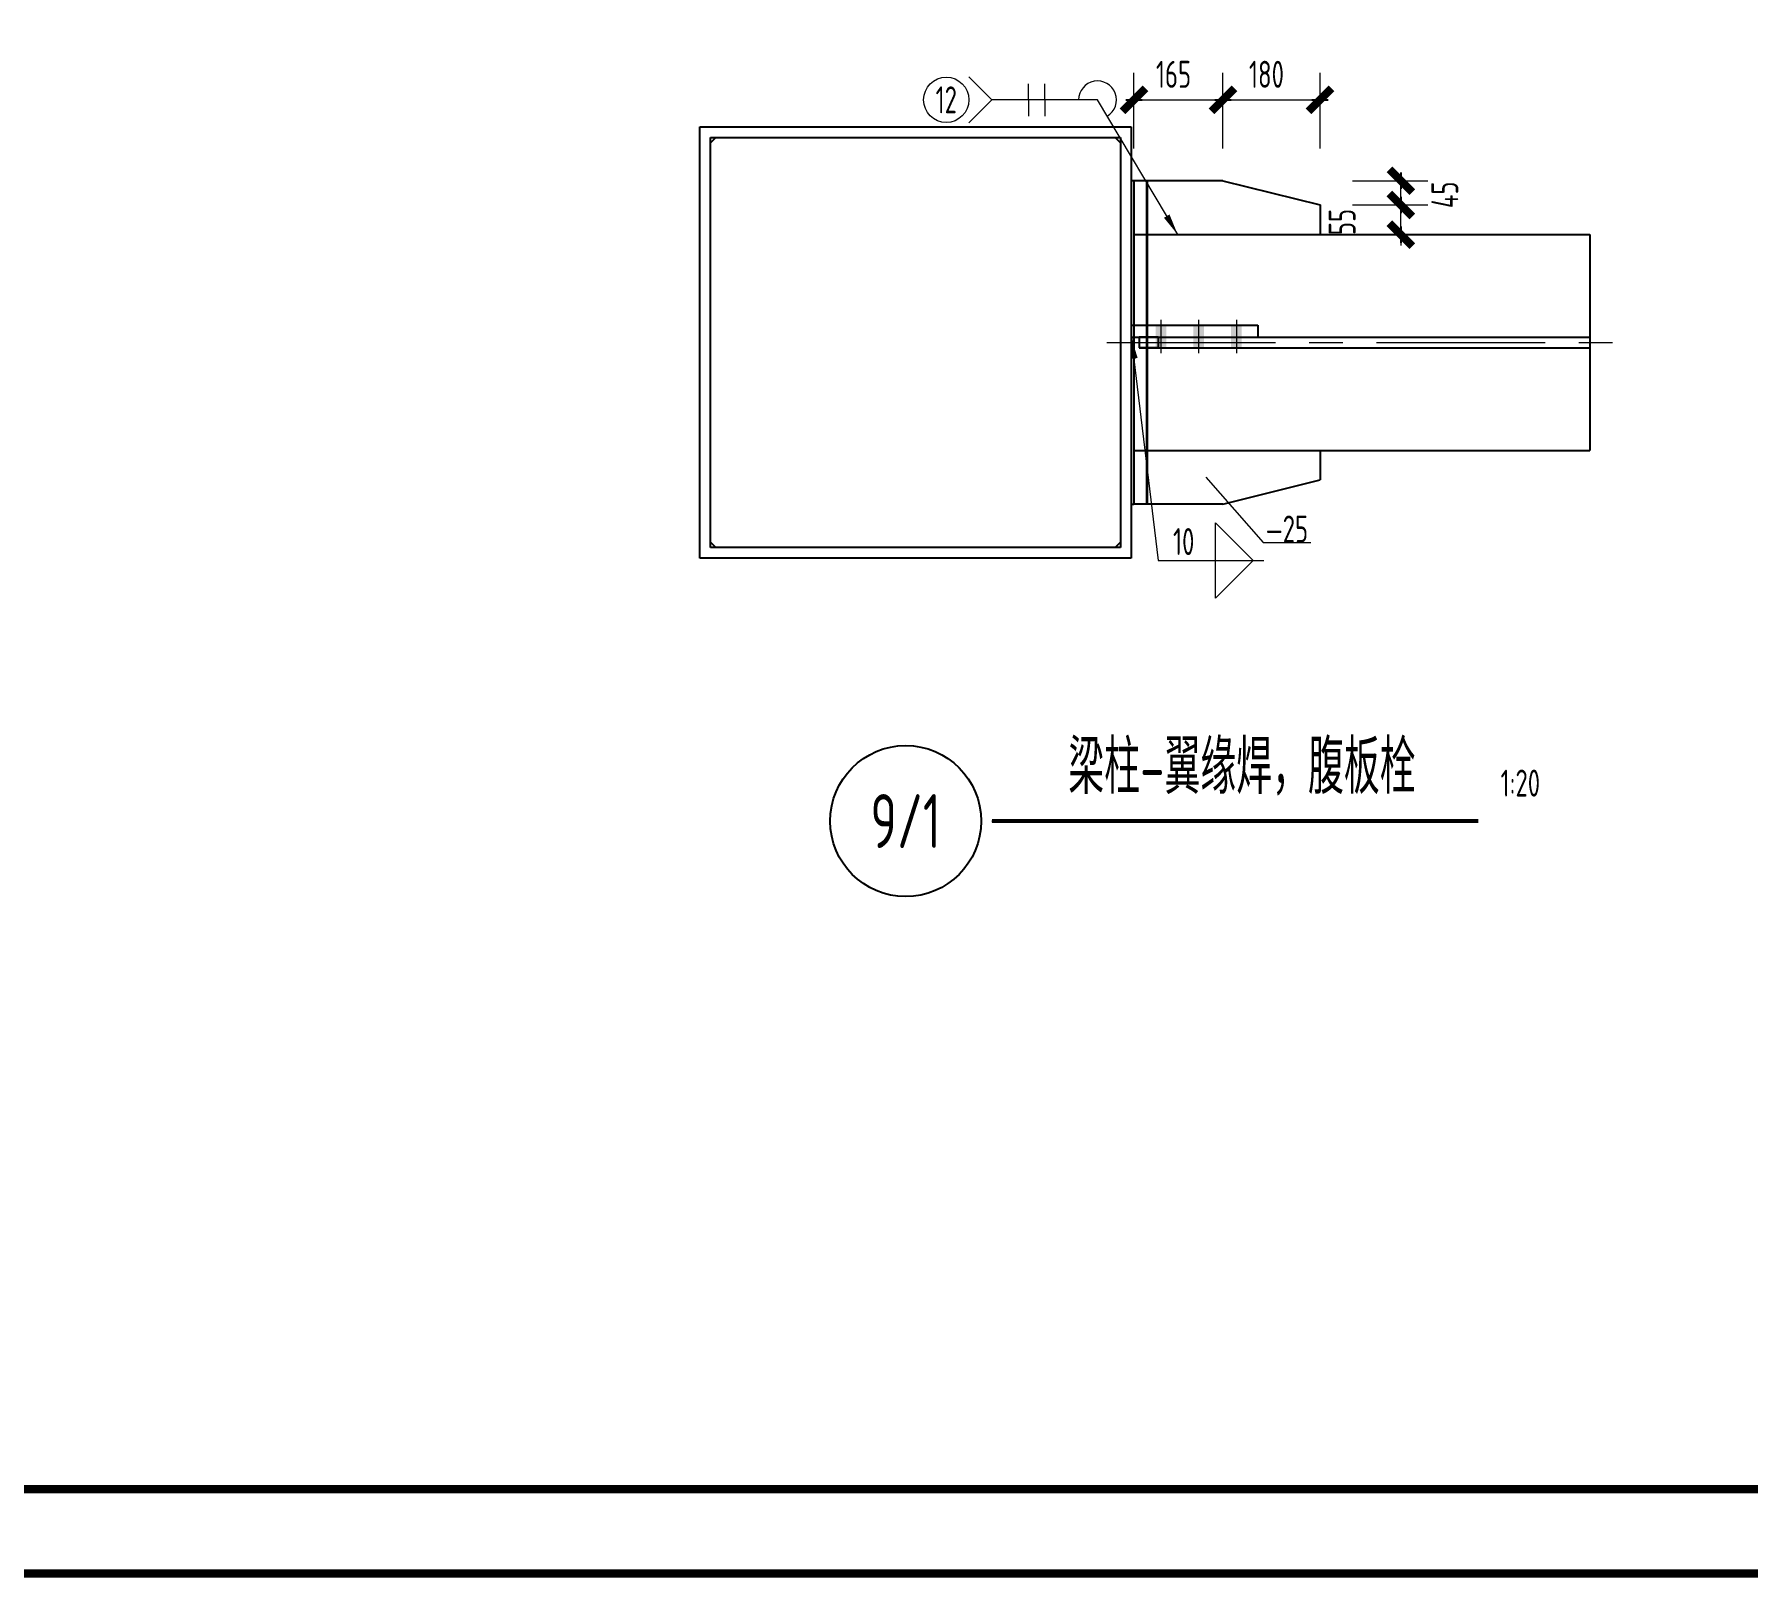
# Model space of a CAD drawing. Extents: x 31132 to 885236, y 345273 to 1212165.
# Drawn here: x 240142 to 252849, y 409925 to 421374 of the extents above; entities that cross this region are included whole.
import ezdxf
from ezdxf.enums import TextEntityAlignment as Align

# ---------------------------------------------------------------- set-up
doc = ezdxf.new("R2010")
doc.units = 0
doc.header["$LTSCALE"] = 1000
doc.linetypes.add('CENTER', pattern=[2, 1.25, -0.25, 0.25, -0.25])
doc.layers.get('0').update_dxf_attribs({"linetype": 'CONTINUOUS'})
doc.layers.add('AXIS', color=253, linetype='CENTER')
doc.layers.add('TK', color=4, linetype='CONTINUOUS')
doc.styles.add('StTextStyle', font='yjkeng.shx', dxfattribs={"width": 0.7, "height": 250, "bigfont": 'yjkchn.shx'})
doc.styles.add('StTextStyleDim', font='yjkeng.shx', dxfattribs={"width": 0.7, "height": 50, "bigfont": 'yjkchn.shx'})

# ---------------------------------------------------------------- blocks, each defined once
blk = doc.blocks.new('Studio2')
blk.add_line((-200, 0), (200, 0))
blk.add_lwpolyline([(-106, -106, 60, 60, 0), (106, 106, 100, 100, 0)], format="xyseb")
blk = doc.blocks.new('_ArchTick')
at = {"color": 0, "linetype": 'ByBlock', "const_width": 0.5}
blk.add_lwpolyline([(-0.71, -0.71), (0.71, 0.71)], dxfattribs=at)

msp = doc.modelspace()

# ---------------------------------------------------------------- linework, layer by layer
at = {"color": 4, "linetype": 'ByBlock', "lineweight": 13}
for p, q in [((247073.55, 421057.57), (247243.26, 420887.86)), ((247515.26, 420887.86), (247515.26, 421007.86)), ((247635.26, 420887.86), (247635.26, 421007.86)), ((248297.26, 420527.86), (248297.26, 421087.86)), ((248957.26, 420527.86), (248957.26, 421087.86)), ((248957.26, 420527.86), (248957.26, 421087.86)), ((249677.26, 420527.86), (249677.26, 421087.86)), ((247243.26, 420887.86), (247073.55, 420718.16)), ((248027.26, 420887.86), (247243.26, 420887.86)), ((247515.26, 420887.86), (247515.26, 420767.86)), ((247635.26, 420887.86), (247635.26, 420767.86)), ((248622.26, 419887.86), (248027.26, 420887.86)), ((248297.26, 420887.86), (248957.26, 420887.86)), ((248957.26, 420887.86), (249677.26, 420887.86)), ((249917.26, 420287.86), (250477.26, 420287.86)), ((250277.26, 420107.86), (250277.26, 420287.86)), ((249917.26, 420107.86), (250477.26, 420107.86)), ((249917.26, 420107.86), (250477.26, 420107.86)), ((250277.26, 420107.86), (250277.26, 420187.86)), ((250277.26, 419887.86), (250277.26, 420107.86)), ((248622.26, 419887.86), (248540.44, 420025.36)), ((250277.26, 419887.86), (250277.26, 419807.86)), ((248497.26, 419255.86), (248497.26, 419007.86)), ((248777.26, 419255.86), (248777.26, 419007.86)), ((249057.26, 419255.86), (249057.26, 419007.86)), ((248277.26, 419127.86), (248477.26, 417471.11)), ((248829.26, 418087.86), (249255.66, 417604.26)), ((248901.26, 417191.11), (248901.26, 417751.11)), ((248901.26, 417751.11), (249181.26, 417471.11)), ((249255.66, 417604.26), (249608.46, 417604.26)), ((248477.26, 417471.11), (249261.26, 417471.11)), ((249181.26, 417471.11), (248901.26, 417191.11))]:
    msp.add_line(p, q, dxfattribs=at)
at = {"color": 4, "linetype": 'ByBlock'}
for p, q in [((245077.26, 420687.86), (248277.26, 420687.86)), ((245077.26, 417487.86), (245077.26, 420687.86)), ((248277.26, 420687.86), (248277.26, 417487.86)), ((245157.26, 420607.86), (248197.26, 420607.86)), ((245157.26, 417567.86), (245157.26, 420607.86)), ((245197.26, 420607.86), (245157.26, 420567.86)), ((248197.26, 420567.86), (248157.26, 420607.86)), ((248197.26, 420607.86), (248197.26, 417567.86)), ((248297.26, 420287.86), (248277.26, 420287.86)), ((248389.26, 420287.86), (248297.26, 420287.86)), ((248297.26, 420287.86), (248297.26, 419887.86)), ((248957.26, 420287.86), (248389.26, 420287.86)), ((248389.26, 420287.86), (248389.26, 419887.86)), ((248397.26, 417887.86), (248397.26, 420287.86)), ((248957.26, 420287.86), (249677.26, 420107.86)), ((249677.26, 420107.86), (249677.26, 419887.86)), ((248297.26, 419887.86), (248297.26, 418287.86)), ((248297.26, 419887.86), (248389.26, 419887.86)), ((248389.26, 419887.86), (251677.26, 419887.86)), ((248389.26, 419887.86), (248389.26, 418287.86)), ((249917.26, 419887.86), (250477.26, 419887.86)), ((251677.26, 419887.86), (251677.26, 418287.86)), ((248277.26, 419215.86), (249217.26, 419215.86)), ((248277.26, 419127.86), (249217.26, 419127.86)), ((248277.26, 419127.86), (248300.87, 418969.62)), ((248337.26, 419127.86), (248340.05, 419127.86)), ((248338.76, 419127.86), (248337.26, 419127.86)), ((248337.26, 419127.86), (248337.26, 419047.86)), ((248341.56, 419127.86), (248338.76, 419127.86)), ((248340.05, 419127.86), (248342.84, 419127.86)), ((248344.35, 419127.86), (248341.56, 419127.86)), ((248342.84, 419127.86), (248345.64, 419127.86)), ((248347.15, 419127.86), (248344.35, 419127.86)), ((248345.64, 419127.86), (248348.43, 419127.86)), ((248349.94, 419127.86), (248347.15, 419127.86)), ((248348.43, 419127.86), (248351.23, 419127.86)), ((248352.73, 419127.86), (248349.94, 419127.86)), ((248351.23, 419127.86), (248354.01, 419127.86)), ((248355.5, 419127.86), (248352.73, 419127.86)), ((248354.01, 419127.86), (248356.77, 419127.86)), ((248358.25, 419127.86), (248355.5, 419127.86)), ((248356.77, 419127.86), (248359.52, 419127.86)), ((248361.01, 419127.86), (248358.25, 419127.86)), ((248359.52, 419127.86), (248362.28, 419127.86)), ((248363.77, 419127.86), (248361.01, 419127.86)), ((248362.28, 419127.86), (248365.04, 419127.86)), ((248366.53, 419127.86), (248363.77, 419127.86)), ((248365.04, 419127.86), (248367.8, 419127.86)), ((248369.27, 419127.86), (248366.53, 419127.86)), ((248367.8, 419127.86), (248370.51, 419127.86)), ((248371.96, 419127.86), (248369.27, 419127.86)), ((248370.51, 419127.86), (248373.2, 419127.86)), ((248374.65, 419127.86), (248371.96, 419127.86)), ((248373.2, 419127.86), (248375.88, 419127.86)), ((248377.34, 419127.86), (248374.65, 419127.86)), ((248375.88, 419127.86), (248378.57, 419127.86)), ((248380.03, 419127.86), (248377.34, 419127.86)), ((248378.57, 419127.86), (248381.26, 419127.86)), ((248382.71, 419127.86), (248380.03, 419127.86)), ((248381.26, 419127.86), (248383.93, 419127.86)), ((248385.33, 419127.86), (248382.71, 419127.86)), ((248383.93, 419127.86), (248386.52, 419127.86)), ((248387.92, 419127.86), (248385.33, 419127.86)), ((248386.52, 419127.86), (248389.11, 419127.86)), ((248390.5, 419127.86), (248387.92, 419127.86)), ((248389.11, 419127.86), (248391.69, 419127.86)), ((248393.09, 419127.86), (248390.5, 419127.86)), ((248391.69, 419127.86), (248394.28, 419127.86)), ((248395.67, 419127.86), (248393.09, 419127.86)), ((248394.28, 419127.86), (248396.86, 419127.86)), ((248398.24, 419127.86), (248395.67, 419127.86)), ((248396.86, 419127.86), (248399.37, 419127.86)), ((248400.69, 419127.86), (248398.24, 419127.86)), ((248399.37, 419127.86), (248401.82, 419127.86)), ((248403.14, 419127.86), (248400.69, 419127.86)), ((248401.82, 419127.86), (248404.27, 419127.86)), ((248405.59, 419127.86), (248403.14, 419127.86)), ((248404.27, 419127.86), (248406.72, 419127.86)), ((248408.04, 419127.86), (248405.59, 419127.86)), ((248406.72, 419127.86), (248409.17, 419127.86)), ((248410.49, 419127.86), (248408.04, 419127.86)), ((248409.17, 419127.86), (248411.62, 419127.86)), ((248412.86, 419127.86), (248410.49, 419127.86)), ((248411.62, 419127.86), (248413.91, 419127.86)), ((248415.14, 419127.86), (248412.86, 419127.86)), ((248413.91, 419127.86), (248416.19, 419127.86)), ((248417.42, 419127.86), (248415.14, 419127.86)), ((248416.19, 419127.86), (248418.47, 419127.86)), ((248419.71, 419127.86), (248417.42, 419127.86)), ((248418.47, 419127.86), (248420.76, 419127.86)), ((248421.99, 419127.86), (248419.71, 419127.86)), ((248420.76, 419127.86), (248423.04, 419127.86)), ((248424.27, 419127.86), (248421.99, 419127.86)), ((248423.04, 419127.86), (248425.25, 419127.86)), ((248426.38, 419127.86), (248424.27, 419127.86)), ((248425.25, 419127.86), (248427.34, 419127.86)), ((248428.47, 419127.86), (248426.38, 419127.86)), ((248427.34, 419127.86), (248429.43, 419127.86)), ((248430.55, 419127.86), (248428.47, 419127.86)), ((248429.43, 419127.86), (248431.51, 419127.86)), ((248432.64, 419127.86), (248430.55, 419127.86)), ((248431.51, 419127.86), (248433.6, 419127.86)), ((248434.73, 419127.86), (248432.64, 419127.86)), ((248433.6, 419127.86), (248435.69, 419127.86)), ((248436.75, 419127.86), (248434.73, 419127.86)), ((248435.69, 419127.86), (248437.61, 419127.86)), ((248438.62, 419127.86), (248436.75, 419127.86)), ((248437.61, 419127.86), (248439.48, 419127.86)), ((248440.48, 419127.86), (248438.62, 419127.86)), ((248439.48, 419127.86), (248441.34, 419127.86)), ((248442.35, 419127.86), (248440.48, 419127.86)), ((248441.34, 419127.86), (248443.21, 419127.86)), ((248444.21, 419127.86), (248442.35, 419127.86)), ((248443.21, 419127.86), (248445.07, 419127.86)), ((248446.08, 419127.86), (248444.21, 419127.86)), ((248445.07, 419127.86), (248446.91, 419127.86)), ((248447.78, 419127.86), (248446.08, 419127.86)), ((248446.91, 419127.86), (248448.53, 419127.86)), ((248449.4, 419127.86), (248447.78, 419127.86)), ((248448.53, 419127.86), (248450.15, 419127.86)), ((248451.02, 419127.86), (248449.4, 419127.86)), ((248450.15, 419127.86), (248451.76, 419127.86)), ((248452.64, 419127.86), (248451.02, 419127.86)), ((248451.76, 419127.86), (248453.38, 419127.86)), ((248454.26, 419127.86), (248452.64, 419127.86)), ((248453.38, 419127.86), (248455, 419127.86)), ((248455.86, 419127.86), (248454.26, 419127.86)), ((248455, 419127.86), (248456.49, 419127.86)), ((248457.22, 419127.86), (248455.86, 419127.86)), ((248456.49, 419127.86), (248457.84, 419127.86)), ((248458.57, 419127.86), (248457.22, 419127.86)), ((248457.84, 419127.86), (248459.19, 419127.86)), ((248459.93, 419127.86), (248458.57, 419127.86)), ((248459.19, 419127.86), (248460.55, 419127.86)), ((248461.28, 419127.86), (248459.93, 419127.86)), ((248460.55, 419127.86), (248461.9, 419127.86)), ((248462.63, 419127.86), (248461.28, 419127.86)), ((248461.9, 419127.86), (248463.26, 419127.86)), ((248463.86, 419127.86), (248462.63, 419127.86)), ((248463.26, 419127.86), (248464.36, 419127.86)), ((248464.93, 419127.86), (248463.86, 419127.86)), ((248464.36, 419127.86), (248465.43, 419127.86)), ((248466, 419127.86), (248464.93, 419127.86)), ((248465.43, 419127.86), (248466.5, 419127.86)), ((248467.08, 419127.86), (248466, 419127.86)), ((248466.5, 419127.86), (248467.57, 419127.86)), ((248468.15, 419127.86), (248467.08, 419127.86)), ((248467.57, 419127.86), (248468.64, 419127.86)), ((248469.22, 419127.86), (248468.15, 419127.86)), ((248468.64, 419127.86), (248469.62, 419127.86)), ((248470.04, 419127.86), (248469.22, 419127.86)), ((248469.62, 419127.86), (248470.4, 419127.86)), ((248470.82, 419127.86), (248470.04, 419127.86)), ((248470.4, 419127.86), (248471.17, 419127.86)), ((248471.59, 419127.86), (248470.82, 419127.86)), ((248471.17, 419127.86), (248471.95, 419127.86)), ((248472.37, 419127.86), (248471.59, 419127.86)), ((248471.95, 419127.86), (248472.72, 419127.86)), ((248473.14, 419127.86), (248472.37, 419127.86)), ((248472.72, 419127.86), (248473.5, 419127.86)), ((248473.85, 419127.86), (248473.14, 419127.86)), ((248473.5, 419127.86), (248474.06, 419127.86)), ((248474.32, 419127.86), (248473.85, 419127.86)), ((248474.06, 419127.86), (248474.53, 419127.86)), ((248474.79, 419127.86), (248474.32, 419127.86)), ((248474.53, 419127.86), (248475, 419127.86)), ((248475.25, 419127.86), (248474.79, 419127.86)), ((248475, 419127.86), (248475.47, 419127.86)), ((248475.72, 419127.86), (248475.25, 419127.86)), ((248475.47, 419127.86), (248475.94, 419127.86)), ((248476.19, 419127.86), (248475.72, 419127.86)), ((248475.94, 419127.86), (248476.39, 419127.86)), ((248476.47, 419127.86), (248476.19, 419127.86)), ((248476.39, 419127.86), (248476.54, 419127.86)), ((248476.63, 419127.86), (248476.47, 419127.86)), ((248476.54, 419127.86), (248476.7, 419127.86)), ((248476.78, 419127.86), (248476.63, 419127.86)), ((248476.7, 419127.86), (248476.86, 419127.86)), ((248476.94, 419127.86), (248476.78, 419127.86)), ((248476.86, 419127.86), (248477.01, 419127.86)), ((248477.1, 419127.86), (248476.94, 419127.86)), ((248477.01, 419127.86), (248477.17, 419127.86)), ((248477.26, 419127.86), (248477.1, 419127.86)), ((248477.17, 419127.86), (248477.26, 419127.86)), ((248477.26, 419127.86), (248477.26, 419047.86)), ((248477.26, 419127.86), (251677.26, 419127.86)), ((249217.26, 419215.86), (249217.26, 419127.86)), ((248337.26, 419047.86), (248340.05, 419047.86)), ((248338.76, 419047.86), (248337.26, 419047.86)), ((248341.56, 419047.86), (248338.76, 419047.86)), ((248340.05, 419047.86), (248342.84, 419047.86)), ((248344.35, 419047.86), (248341.56, 419047.86)), ((248342.84, 419047.86), (248345.64, 419047.86)), ((248347.15, 419047.86), (248344.35, 419047.86)), ((248345.64, 419047.86), (248348.43, 419047.86)), ((248349.94, 419047.86), (248347.15, 419047.86)), ((248348.43, 419047.86), (248351.23, 419047.86)), ((248352.73, 419047.86), (248349.94, 419047.86)), ((248351.23, 419047.86), (248354.01, 419047.86)), ((248355.5, 419047.86), (248352.73, 419047.86)), ((248354.01, 419047.86), (248356.77, 419047.86)), ((248358.25, 419047.86), (248355.5, 419047.86)), ((248356.77, 419047.86), (248359.52, 419047.86)), ((248361.01, 419047.86), (248358.25, 419047.86)), ((248359.52, 419047.86), (248362.28, 419047.86)), ((248363.77, 419047.86), (248361.01, 419047.86)), ((248362.28, 419047.86), (248365.04, 419047.86)), ((248366.53, 419047.86), (248363.77, 419047.86)), ((248365.04, 419047.86), (248367.8, 419047.86)), ((248369.27, 419047.86), (248366.53, 419047.86)), ((248367.8, 419047.86), (248370.51, 419047.86)), ((248371.96, 419047.86), (248369.27, 419047.86)), ((248370.51, 419047.86), (248373.2, 419047.86)), ((248374.65, 419047.86), (248371.96, 419047.86)), ((248373.2, 419047.86), (248375.88, 419047.86)), ((248377.34, 419047.86), (248374.65, 419047.86)), ((248375.88, 419047.86), (248378.57, 419047.86)), ((248380.03, 419047.86), (248377.34, 419047.86)), ((248378.57, 419047.86), (248381.26, 419047.86)), ((248382.71, 419047.86), (248380.03, 419047.86)), ((248381.26, 419047.86), (248383.93, 419047.86)), ((248385.33, 419047.86), (248382.71, 419047.86)), ((248383.93, 419047.86), (248386.52, 419047.86)), ((248387.92, 419047.86), (248385.33, 419047.86)), ((248386.52, 419047.86), (248389.11, 419047.86)), ((248390.5, 419047.86), (248387.92, 419047.86)), ((248389.11, 419047.86), (248391.69, 419047.86)), ((248393.09, 419047.86), (248390.5, 419047.86)), ((248391.69, 419047.86), (248394.28, 419047.86)), ((248395.67, 419047.86), (248393.09, 419047.86)), ((248394.28, 419047.86), (248396.86, 419047.86)), ((248398.24, 419047.86), (248395.67, 419047.86)), ((248396.86, 419047.86), (248399.37, 419047.86)), ((248400.69, 419047.86), (248398.24, 419047.86)), ((248399.37, 419047.86), (248401.82, 419047.86)), ((248403.14, 419047.86), (248400.69, 419047.86)), ((248401.82, 419047.86), (248404.27, 419047.86)), ((248405.59, 419047.86), (248403.14, 419047.86)), ((248404.27, 419047.86), (248406.72, 419047.86)), ((248408.04, 419047.86), (248405.59, 419047.86)), ((248406.72, 419047.86), (248409.17, 419047.86)), ((248410.49, 419047.86), (248408.04, 419047.86)), ((248409.17, 419047.86), (248411.62, 419047.86)), ((248412.86, 419047.86), (248410.49, 419047.86)), ((248411.62, 419047.86), (248413.91, 419047.86)), ((248415.14, 419047.86), (248412.86, 419047.86)), ((248413.91, 419047.86), (248416.19, 419047.86)), ((248417.42, 419047.86), (248415.14, 419047.86)), ((248416.19, 419047.86), (248418.47, 419047.86)), ((248419.71, 419047.86), (248417.42, 419047.86)), ((248418.47, 419047.86), (248420.76, 419047.86)), ((248421.99, 419047.86), (248419.71, 419047.86)), ((248420.76, 419047.86), (248423.04, 419047.86)), ((248424.27, 419047.86), (248421.99, 419047.86)), ((248423.04, 419047.86), (248425.25, 419047.86)), ((248426.38, 419047.86), (248424.27, 419047.86)), ((248425.25, 419047.86), (248427.34, 419047.86)), ((248428.47, 419047.86), (248426.38, 419047.86)), ((248427.34, 419047.86), (248429.43, 419047.86)), ((248430.55, 419047.86), (248428.47, 419047.86)), ((248429.43, 419047.86), (248431.51, 419047.86)), ((248432.64, 419047.86), (248430.55, 419047.86)), ((248431.51, 419047.86), (248433.6, 419047.86)), ((248434.73, 419047.86), (248432.64, 419047.86)), ((248433.6, 419047.86), (248435.69, 419047.86)), ((248436.75, 419047.86), (248434.73, 419047.86)), ((248435.69, 419047.86), (248437.61, 419047.86)), ((248438.62, 419047.86), (248436.75, 419047.86)), ((248437.61, 419047.86), (248439.48, 419047.86)), ((248440.48, 419047.86), (248438.62, 419047.86)), ((248439.48, 419047.86), (248441.34, 419047.86)), ((248442.35, 419047.86), (248440.48, 419047.86)), ((248441.34, 419047.86), (248443.21, 419047.86)), ((248444.21, 419047.86), (248442.35, 419047.86)), ((248443.21, 419047.86), (248445.07, 419047.86)), ((248446.08, 419047.86), (248444.21, 419047.86)), ((248445.07, 419047.86), (248446.91, 419047.86)), ((248447.78, 419047.86), (248446.08, 419047.86)), ((248446.91, 419047.86), (248448.53, 419047.86)), ((248449.4, 419047.86), (248447.78, 419047.86)), ((248448.53, 419047.86), (248450.15, 419047.86)), ((248451.02, 419047.86), (248449.4, 419047.86)), ((248450.15, 419047.86), (248451.76, 419047.86)), ((248452.64, 419047.86), (248451.02, 419047.86)), ((248451.76, 419047.86), (248453.38, 419047.86)), ((248454.26, 419047.86), (248452.64, 419047.86)), ((248453.38, 419047.86), (248455, 419047.86)), ((248455.86, 419047.86), (248454.26, 419047.86)), ((248455, 419047.86), (248456.49, 419047.86)), ((248457.22, 419047.86), (248455.86, 419047.86)), ((248456.49, 419047.86), (248457.84, 419047.86)), ((248458.57, 419047.86), (248457.22, 419047.86)), ((248457.84, 419047.86), (248459.19, 419047.86)), ((248459.93, 419047.86), (248458.57, 419047.86)), ((248459.19, 419047.86), (248460.55, 419047.86)), ((248461.28, 419047.86), (248459.93, 419047.86)), ((248460.55, 419047.86), (248461.9, 419047.86)), ((248462.63, 419047.86), (248461.28, 419047.86)), ((248461.9, 419047.86), (248463.26, 419047.86)), ((248463.86, 419047.86), (248462.63, 419047.86)), ((248463.26, 419047.86), (248464.36, 419047.86)), ((248464.93, 419047.86), (248463.86, 419047.86)), ((248464.36, 419047.86), (248465.43, 419047.86)), ((248466, 419047.86), (248464.93, 419047.86)), ((248465.43, 419047.86), (248466.5, 419047.86)), ((248467.08, 419047.86), (248466, 419047.86)), ((248466.5, 419047.86), (248467.57, 419047.86)), ((248468.15, 419047.86), (248467.08, 419047.86)), ((248467.57, 419047.86), (248468.64, 419047.86)), ((248469.22, 419047.86), (248468.15, 419047.86)), ((248468.64, 419047.86), (248469.62, 419047.86)), ((248470.04, 419047.86), (248469.22, 419047.86)), ((248469.62, 419047.86), (248470.4, 419047.86)), ((248470.82, 419047.86), (248470.04, 419047.86)), ((248470.4, 419047.86), (248471.17, 419047.86)), ((248471.59, 419047.86), (248470.82, 419047.86)), ((248471.17, 419047.86), (248471.95, 419047.86)), ((248472.37, 419047.86), (248471.59, 419047.86)), ((248471.95, 419047.86), (248472.72, 419047.86)), ((248473.14, 419047.86), (248472.37, 419047.86)), ((248472.72, 419047.86), (248473.5, 419047.86)), ((248473.85, 419047.86), (248473.14, 419047.86)), ((248473.5, 419047.86), (248474.06, 419047.86)), ((248474.32, 419047.86), (248473.85, 419047.86)), ((248474.06, 419047.86), (248474.53, 419047.86)), ((248474.79, 419047.86), (248474.32, 419047.86)), ((248474.53, 419047.86), (248475, 419047.86)), ((248475.25, 419047.86), (248474.79, 419047.86)), ((248475, 419047.86), (248475.47, 419047.86)), ((248475.72, 419047.86), (248475.25, 419047.86)), ((248475.47, 419047.86), (248475.94, 419047.86)), ((248476.19, 419047.86), (248475.72, 419047.86)), ((248475.94, 419047.86), (248476.39, 419047.86)), ((248476.47, 419047.86), (248476.19, 419047.86)), ((248476.39, 419047.86), (248476.54, 419047.86)), ((248476.63, 419047.86), (248476.47, 419047.86)), ((248476.54, 419047.86), (248476.7, 419047.86)), ((248476.78, 419047.86), (248476.63, 419047.86)), ((248476.7, 419047.86), (248476.86, 419047.86)), ((248476.94, 419047.86), (248476.78, 419047.86)), ((248476.86, 419047.86), (248477.01, 419047.86)), ((248477.1, 419047.86), (248476.94, 419047.86)), ((248477.01, 419047.86), (248477.17, 419047.86)), ((248477.26, 419047.86), (248477.1, 419047.86)), ((248477.17, 419047.86), (248477.26, 419047.86)), ((248477.26, 419047.86), (251677.26, 419047.86)), ((248297.26, 418287.86), (248389.26, 418287.86)), ((248297.26, 418287.86), (248297.26, 417887.86)), ((248389.26, 418287.86), (251677.26, 418287.86)), ((248389.26, 418287.86), (248389.26, 417887.86)), ((249677.26, 418287.86), (249677.26, 418067.86)), ((248957.26, 417887.86), (249677.26, 418067.86)), ((248277.26, 417887.86), (248297.26, 417887.86)), ((248389.26, 417887.86), (248297.26, 417887.86)), ((248957.26, 417887.86), (248389.26, 417887.86)), ((245157.26, 417607.86), (245197.26, 417567.86)), ((248197.26, 417567.86), (245157.26, 417567.86)), ((248157.26, 417567.86), (248197.26, 417607.86)), ((248277.26, 417487.86), (245077.26, 417487.86))]:
    msp.add_line(p, q, dxfattribs=at)
msp.add_line((247244.46, 415537.86), (250850.35, 415537.86))
at = {"color": 4, "linetype": 'ByBlock', "lineweight": 13}
msp.add_lwpolyline([(248622.26, 419887.86, 0, 48, 0), (248540.44, 420025.36, 48, 48, 0)], format="xyseb", dxfattribs=at)
at = {"color": 4, "linetype": 'ByBlock'}
msp.add_lwpolyline([(248277.26, 419127.86, 0, 48, 0), (248300.87, 418969.62, 48, 48, 0)], format="xyseb", dxfattribs=at)
at = {"const_width": 30}
msp.add_lwpolyline([(247244.46, 415537.86), (250850.35, 415537.86)], dxfattribs=at)
at = {"color": 4, "linetype": 'ByBlock', "lineweight": 13}
msp.add_circle((246905.55, 420887.86), 168, dxfattribs=at)
msp.add_circle((246604.46, 415537.86), 560)
msp.add_arc((248027.26, 420887.86), 140, 300.752646, 180, dxfattribs=at)
at = {"color": 4, "linetype": 'ByBlock'}
for points in [[(248457.26, 419047.86, -40), (248537.26, 419047.86, -40), (248457.26, 419215.86, -40), (248537.26, 419215.86, -40)], [(248737.26, 419047.86, -40), (248817.26, 419047.86, -40), (248737.26, 419215.86, -40), (248817.26, 419215.86, -40)], [(249017.26, 419047.86, -40), (249097.26, 419047.86, -40), (249017.26, 419215.86, -40), (249097.26, 419215.86, -40)]]:
    msp.add_solid(points, dxfattribs=at)
at = {"layer": 'AXIS', "lineweight": 9}
msp.add_line((248097.26, 419087.86), (251877.26, 419087.86), dxfattribs=at)
at = {"layer": 'TK', "const_width": 62.5}
for points in [[(226419.19, 409955.9), (226419.19, 447080.9), (278919.19, 447080.9), (278919.19, 409955.9)], [(229544.19, 410580.9), (229544.19, 446455.9), (278294.19, 446455.9), (278294.19, 410580.9)]]:
    msp.add_lwpolyline(points, close=True, dxfattribs=at)

# ---------------------------------------------------------------- block references
at = {"color": 4, "linetype": 'ByBlock', "lineweight": 13}
for name, p, xscale, yscale, zscale in [('_ArchTick', (248297.26, 420887.86), 120, 120, 120), ('_ArchTick', (248957.26, 420887.86), 120, 120, 120), ('_ArchTick', (249677.26, 420887.86), 120, 120, 120), ('Studio2', (248297.26, 420887.86), 0.3, 0.3, 0.3), ('Studio2', (248957.26, 420887.86), 0.3, 0.3, 0.3), ('Studio2', (249677.26, 420887.86), 0.3, 0.3, 0.3)]:
    msp.add_blockref(name, p, dxfattribs=dict(at, xscale=xscale, yscale=yscale, zscale=zscale))
at = {"color": 4, "linetype": 'ByBlock', "lineweight": 13, "rotation": 270}
for name, p, xscale, yscale, zscale in [('_ArchTick', (250277.26, 420287.86), 120, 120, 120), ('Studio2', (250277.26, 420287.86), 0.3, 0.3, 0.3), ('_ArchTick', (250277.26, 420107.86), 120, 120, 120), ('Studio2', (250277.26, 420107.86), 0.3, 0.3, 0.3), ('_ArchTick', (250277.26, 419887.86), 120, 120, 120), ('Studio2', (250277.26, 419887.86), 0.3, 0.3, 0.3)]:
    msp.add_blockref(name, p, dxfattribs=dict(at, xscale=xscale, yscale=yscale, zscale=zscale))

# ---------------------------------------------------------------- texts
at = {"color": 4, "linetype": 'ByBlock', "lineweight": 13, "width": 0.7}
for s, style, p in [('165', 'StTextStyleDim', (248460.59, 420977.39)), ('180', 'StTextStyleDim', (249150.59, 420977.39)), ('10', 'StTextStyle', (248587.41, 417511.11))]:
    msp.add_text(s, height=200, dxfattribs=dict(at, style=style)).set_placement(p)
at = {"color": 4, "linetype": 'ByBlock', "lineweight": 13, "style": 'StTextStyle', "width": 0.7}
msp.add_text('12', height=200, dxfattribs=at).set_placement((246905.55, 420887.86), align=Align.MIDDLE_CENTER)
at = {"color": 4, "linetype": 'ByBlock', "lineweight": 13, "style": 'StTextStyleDim', "width": 0.7}
for s, p in [('45', (250702.52, 420084.53)), ('55', (249940.98, 419884.53))]:
    msp.add_text(s, height=200, rotation=90, dxfattribs=at).set_placement(p)
at = {"color": 4, "linetype": 'ByBlock', "lineweight": 13, "style": 'StTextStyle', "width": 0.7}
msp.add_text('—25', height=200, dxfattribs=at).set_placement((249432.06, 417604.26), align=Align.CENTER)
at = {"style": 'StTextStyle', "width": 0.7}
msp.add_text('梁柱-翼缘焊，腹板栓', height=400, dxfattribs=at).set_placement((249098.16, 415619.35), align=Align.BOTTOM_CENTER)
msp.add_text('1:20', height=200, dxfattribs=at).set_placement((251016.46, 415659.35), align=Align.BOTTOM_LEFT)
msp.add_text('9/1', height=400, dxfattribs=at).set_placement((246604.46, 415537.86), align=Align.MIDDLE_CENTER)

doc.saveas('drawing.dxf')
